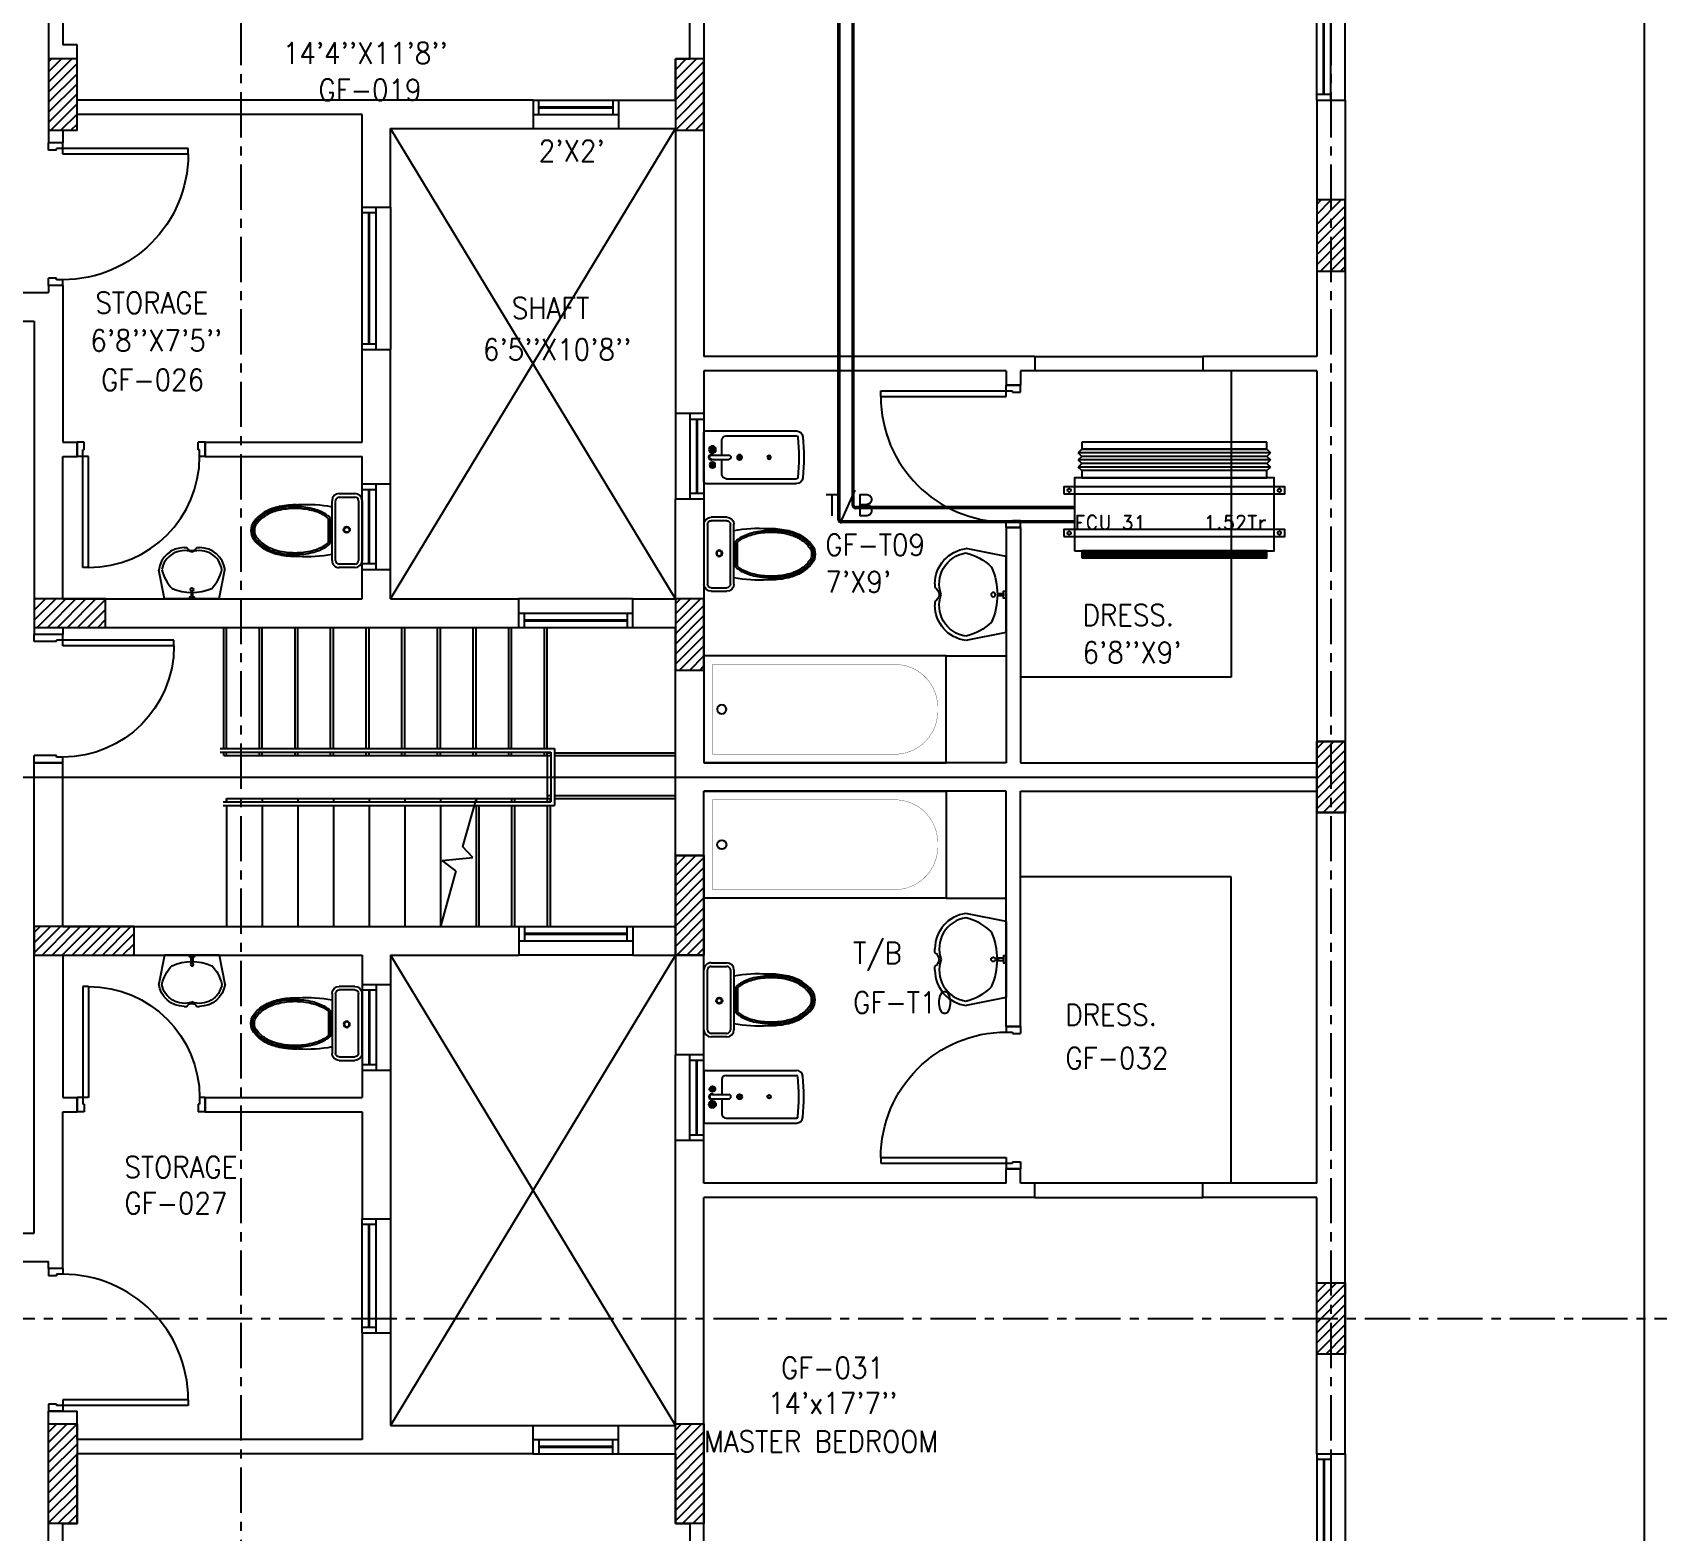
# Model space of a CAD drawing. Header units: millimetres. Extents: x -1288794 to 2153086, y -2701644 to -1428868.
# Drawn here: x 1627486 to 1638890, y -1496863 to -1486344 of the extents above; entities that cross this region are included whole.
import ezdxf

# ---------------------------------------------------------------- set-up
doc = ezdxf.new("R2010")
doc.units = ezdxf.units.MM
doc.header["$LTSCALE"] = 100
doc.linetypes.add('CENTER', pattern=[50.8, 31.75, -6.35, 6.35, -6.35])
doc.linetypes.add('DASHED2', pattern=[9.525, 6.35, -3.175])
for name, color, linetype in [('A-ANNO-TEXT', 8, 'Continuous'), ('A-AREA', 8, 'CENTER'), ('A-DOOR', 4, 'Continuous'), ('A-FLOR-OVHD', 4, 'DASHED2'), ('A-FLOR-PFIX', 8, 'Continuous'), ('A-FLOR-SPCL', 8, 'Continuous'), ('A-FLOR-STRS', 8, 'Continuous'), ('A-GLAZ', 5, 'Continuous'), ('A-GRID', 253, 'CENTER'), ('A-WALL-FULL', 8, 'Continuous'), ('AC-CHR', 60, 'Continuous'), ('AC-CHS', 30, 'Continuous'), ('AC-SAD TEXT', 3, 'Continuous'), ('FCU-AC', 160, 'Continuous'), ('S-COL- HACT.', 9, 'Continuous'), ('S-COL.', 8, 'Continuous')]:
    doc.layers.add(name, color=color, linetype=linetype)
doc.styles.add('ROMAND', font='romand')
doc.styles.add('ROMANS', font='romans.shx', dxfattribs={"width": 0.8})
pattern_1 = [(45, (2733053.36, -1109556.65), (-35.355339, 35.355339), [])]

# ---------------------------------------------------------------- blocks, each defined once
blk = doc.blocks.new('W-180')
for p, q in [((1800, 100), (0, 100)), ((1800, 0), (0, 0)), ((40, 0), (40, 100)), ((1760, 100), (1760, 0))]:
    blk.add_line(p, q)
at = {"linetype": 'Continuous'}
for p, q in [((1760, 53), (40, 53)), ((1760, 47), (40, 47))]:
    blk.add_line(p, q, dxfattribs=at)
blk = doc.blocks.new('D-100-R1')
for p, q in [((-80, 980), (-80, 100)), ((-80, 980), (-40, 980)), ((-40, 980), (-40, 55)), ((-1000, 100), (-1000, 0)), ((-1000, 100), (-960, 100)), ((-960, 100), (-960, 55)), ((-960, 55), (-950, 55)), ((-950, 55), (-950, 0)), ((-80, 100), (0, 100)), ((-50, 55), (-50, 0)), ((-50, 55), (-40, 55)), ((-50, 0), (0, 0)), ((0, 100), (0, 0)), ((-1000, 0), (-950, 0))]:
    blk.add_line(p, q)
at = {"linetype": 'Continuous'}
blk.add_arc((-80, 100), 880, 90, 180, dxfattribs=at)
blk = doc.blocks.new('LAV-4')
for p, q in [((-266, 0), (-322, -283)), ((-266, 0), (268, 0)), ((268, 0), (324, -280)), ((-48, -500), (-75, -500)), ((75, -500), (50, -500))]:
    blk.add_line(p, q)
for points in [[(-25, 0), (-25, -18), (25, -18), (25, 0)], [(-9, -20), (-9, -57), (8, -57), (8, -20)]]:
    blk.add_lwpolyline(points, close=True)
blk.add_circle((0, -91), 15.4)
for centre, radius, start, end in [((74, -366), 375, 135.3333, 167.1432), ((0, -539), 477, 66.1261, 113.874), ((-74, -366), 375, 12.5199, 44.6667), ((-75, -250), 250, 187.6784, 270), ((-75, -250), 220, 188.5814, 289.9523), ((75, -250), 220, 250.0878, 350.8515), ((75, -250), 250, 270, 353.0121), ((1, -527), 55.9, 28.7827, 151.2173), ((50, -499), 0, 238.1883, 0)]:
    blk.add_arc(centre, radius, start, end)
blk = doc.blocks.new('BT-2')
blk.add_lwpolyline([(0, 750), (1700, 750), (1700, 0), (0, 0)], close=True)
at = {"const_width": 2}
blk.add_lwpolyline([(60, 690), (1340, 690, -0.414214), (1640, 390), (1640, 360, -0.414214), (1340, 60), (60, 60)], format="xyb", close=True, dxfattribs=at)
blk.add_circle((125, 375), 31.9)
blk = doc.blocks.new('W-80')
for p, q in [((800, 100), (0, 100)), ((800, 0), (0, 0)), ((40, 0), (40, 100)), ((760, 100), (760, 0))]:
    blk.add_line(p, q)
at = {"linetype": 'Continuous'}
for p, q in [((760, 53), (40, 53)), ((760, 47), (40, 47))]:
    blk.add_line(p, q, dxfattribs=at)
blk = doc.blocks.new('BIDET-1')
for p, q in [((175, 0), (-175, 0)), ((-185, -10), (-185, -649)), ((-39, -59), (-69, -59)), ((-54, -44), (-54, -74)), ((-15, -54), (-15, -174)), ((15, -54), (15, -174)), ((39, -59), (69, -59)), ((54, -44), (54, -74)), ((185, -10), (185, -649)), ((-150, -155), (-150, -649)), ((-15, -125), (-120, -125)), ((120, -125), (15, -125)), ((150, -155), (150, -649)), ((12, -250), (-12, -250)), ((-9, -259), (9, -241)), ((-9, -241), (9, -259)), ((0, -238), (0, -262))]:
    blk.add_line(p, q)
for centre, radius in [((-54, -59), 25), ((-54, -59), 20), ((-54, -59), 15.2), ((-54, -59), 10.2), ((54, -59), 20), ((54, -59), 15.2), ((54, -59), 10.2), ((0, -250), 17.5), ((0, -250), 12.5), ((0, -457), 12.5), ((0, -457), 10)]:
    blk.add_circle(centre, radius)
for centre, radius, start, end in [((-175, -10), 10, 90, 180), ((175, -10), 10, 0, 90), ((0, -54), 20, 318.5904, 221.4096), ((0, -54), 15, 0, 180), ((-120, -155), 30, 90, 180), ((0, -174), 15, 180, 0), ((120, -155), 30, 0, 90), ((-140, -649), 45, 180, 265.2062), ((-140, -649), 10, 180, 265.2062), ((0, 1020), 1685, 265.2062, 274.7938), ((140, -649), 10, 274.7938, 0), ((140, -649), 45, 274.7938, 0), ((0, 1020), 1720, 265.2062, 274.7938)]:
    blk.add_arc(centre, radius, start, end)
blk = doc.blocks.new('WC-1')
for p, q in [((-210, 0), (210, 0)), ((-260, -160), (-260, -50)), ((-235, -160), (-235, -50)), ((-210, -25), (210, -25)), ((235, -50), (235, -160)), ((260, -50), (260, -160)), ((210, -185), (-210, -185)), ((210, -210), (-210, -210)), ((91, -223), (-91, -223)), ((86, -235), (-86, -235))]:
    blk.add_line(p, q)
for radius in [22.1, 17.1]:
    blk.add_circle((-6, -107), radius)
for centre, radius, start, end in [((-210, -50), 50, 90, 180), ((-210, -50), 25, 90, 180), ((210, -50), 50, 360, 90), ((210, -50), 25, 360, 90), ((-210, -160), 50, 180, 270), ((-210, -160), 25, 180, 270), ((722, -383), 904, 168.9529, 184.0632), ((69, -365), 214, 138.4152, 149.8586), ((-69, -365), 214, 30.1414, 41.5848), ((210, -160), 25, 270, 360), ((210, -160), 50, 270, 360), ((178, -428), 341, 149.8586, 166.4766), ((178, -428), 328, 149.8586, 166.4766), ((69, -365), 201, 139.9943, 149.8586), ((-69, -365), 201, 30.1414, 40.0057), ((-178, -428), 328, 13.5234, 30.1414), ((-178, -428), 341, 13.5234, 30.1414), ((352, -470), 532, 177.5541, 180), ((352, -470), 520, 166.4766, 180), ((352, -470), 507, 166.4766, 180), ((-352, -470), 507, 360, 13.5234), ((-352, -470), 520, 360, 13.5234), ((-352, -470), 532, 360, 2.4459), ((352, -470), 532, 180, 193.5234), ((352, -470), 520, 180, 193.5234), ((352, -470), 507, 180, 193.5234), ((-352, -470), 507, 346.4766, 360), ((-352, -470), 520, 346.4766, 360), ((-352, -470), 532, 346.4766, 360), ((178, -512), 353, 193.5234, 210.1414), ((178, -512), 341, 193.5234, 210.1414), ((178, -512), 328, 193.5234, 210.1414), ((69, -575), 214, 210.1414, 234.4972), ((69, -575), 201, 210.1414, 234.4972), ((-69, -575), 201, 305.5028, 329.8586), ((-69, -575), 214, 305.5028, 329.8586), ((-178, -512), 328, 329.8586, 346.4766), ((-178, -512), 341, 329.8586, 346.4766), ((-178, -512), 353, 329.8586, 346.4766), ((69, -575), 226, 210.1414, 234.4972), ((0, -672), 108, 234.4972, 270), ((0, -672), 95.9, 234.4972, 270), ((0, -672), 83.4, 234.4972, 270), ((0, -672), 83.4, 270, 305.5028), ((0, -672), 95.9, 270, 305.5028), ((0, -672), 108, 270, 305.5028), ((-69, -575), 226, 305.5028, 329.8586)]:
    blk.add_arc(centre, radius, start, end)
at = {"linetype": 'Continuous', "ltscale": 50}
blk.add_arc((-722, -383), 904, 355.9368, 11.0471, dxfattribs=at)
blk = doc.blocks.new('W-60')
for p, q in [((600, 100), (0, 100)), ((600, 0), (0, 0)), ((40, 0), (40, 100)), ((560, 100), (560, 0))]:
    blk.add_line(p, q)
at = {"linetype": 'Continuous'}
for p, q in [((560, 53), (40, 53)), ((560, 47), (40, 47))]:
    blk.add_line(p, q, dxfattribs=at)
blk = doc.blocks.new('D-90-R1')
for p, q in [((-80, 880), (-40, 880)), ((-80, 880), (-80, 100)), ((-40, 880), (-40, 55)), ((-900, 100), (-860, 100)), ((-900, 100), (-900, 0)), ((-860, 100), (-860, 55)), ((-860, 55), (-850, 55)), ((-850, 55), (-850, 0)), ((-80, 100), (0, 100)), ((-50, 55), (-40, 55)), ((-50, 55), (-50, 0)), ((-50, 0), (0, 0)), ((0, 100), (0, 0)), ((-900, 0), (-850, 0))]:
    blk.add_line(p, q)
at = {"linetype": 'Continuous'}
blk.add_arc((-80, 100), 780, 90, 180, dxfattribs=at)
blk = doc.blocks.new('W-100')
for p, q in [((1000, 100), (0, 100)), ((1000, 0), (0, 0)), ((40, 0), (40, 100)), ((960, 100), (960, 0))]:
    blk.add_line(p, q)
at = {"linetype": 'Continuous'}
for p, q in [((960, 53), (40, 53)), ((960, 47), (40, 47))]:
    blk.add_line(p, q, dxfattribs=at)
blk = doc.blocks.new('D-90-R')
for p, q in [((-80, 980), (-40, 980)), ((-80, 980), (-80, 200)), ((-40, 980), (-40, 155)), ((-900, 200), (-860, 200)), ((-900, 200), (-900, 0)), ((-860, 200), (-860, 155)), ((-860, 155), (-850, 155)), ((-850, 155), (-850, 0)), ((-80, 200), (0, 200)), ((-50, 155), (-40, 155)), ((-50, 155), (-50, 0)), ((0, 200), (0, 0)), ((-50, 0), (0, 0)), ((-900, 0), (-850, 0))]:
    blk.add_line(p, q)
at = {"linetype": 'Continuous'}
blk.add_arc((-80, 200), 780, 90, 180, dxfattribs=at)
blk = doc.blocks.new('fcu 2 tr')
h = blk.add_hatch()
h.set_pattern_fill('NET', color=3)
h.paths.add_polyline_path([(80954, -1588493), (79654, -1588493), (79654, -1588543), (80954, -1588543)])
at = {"layer": 'FCU-AC'}
for p, q in [((79654, -1587780), (79629, -1587805)), ((80979, -1587805), (79629, -1587805)), ((79654, -1587830), (79629, -1587805)), ((80954, -1587780), (79654, -1587780)), ((80954, -1587780), (80979, -1587805)), ((80954, -1587830), (80979, -1587805)), ((79654, -1587830), (79629, -1587855)), ((80979, -1587855), (79629, -1587855)), ((79654, -1587880), (79629, -1587855)), ((79654, -1587880), (79629, -1587905)), ((80979, -1587905), (79629, -1587905)), ((79654, -1587930), (79629, -1587905)), ((80954, -1587830), (79654, -1587830)), ((80954, -1587830), (79654, -1587830)), ((80954, -1587880), (79654, -1587880)), ((80954, -1587880), (79654, -1587880)), ((80954, -1587830), (80979, -1587855)), ((80954, -1587880), (80979, -1587855)), ((80954, -1587880), (80979, -1587905)), ((80954, -1587930), (80979, -1587905))]:
    blk.add_line(p, q, dxfattribs=at)
at = {"layer": 'FCU-AC', "color": 1}
for p, q in [((80954, -1587730), (79654, -1587730)), ((79654, -1587730), (79654, -1587780)), ((79654, -1587780), (80954, -1587780)), ((80954, -1587780), (80954, -1587730)), ((80954, -1587930), (79654, -1587930)), ((79654, -1587930), (79654, -1587980)), ((79654, -1587980), (80954, -1587980)), ((80954, -1587980), (80954, -1587930))]:
    blk.add_line(p, q, dxfattribs=at)
at = {"layer": 'FCU-AC'}
blk.add_lwpolyline([(79604, -1588493), (81004, -1588493), (81004, -1587980), (79604, -1587980)], close=True, dxfattribs=at)
at = {"layer": 'FCU-AC', "color": 6}
for points in [[(79529, -1588093), (81079, -1588093), (81079, -1588043), (79529, -1588043)], [(79529, -1588393), (81079, -1588393), (81079, -1588343), (79529, -1588343)]]:
    blk.add_lwpolyline(points, close=True, dxfattribs=at)
at = {"layer": 'FCU-AC', "color": 3}
blk.add_lwpolyline([(79654, -1588543), (80954, -1588543), (80954, -1588493), (79654, -1588493)], close=True, dxfattribs=at)
at = {"layer": 'FCU-AC', "color": 6}
for centre in [(79566, -1588068), (81041, -1588068), (79566, -1588368), (81041, -1588368)]:
    blk.add_circle(centre, 12.5, dxfattribs=at)

msp = doc.modelspace()

# ---------------------------------------------------------------- hatches: boundary and pattern name
at = {"layer": 'S-COL- HACT.', "linetype": 'Continuous', "ltscale": 3}
h = msp.add_hatch(dxfattribs=at)
h.set_pattern_fill('ANSI31', color=256, scale=400, style=0)
h.set_pattern_definition(pattern_1)
h.paths.add_polyline_path([(1627598.2, -1486529.4), (1627598.2, -1487029.4), (1627798.2, -1487029.4), (1627798.2, -1486529.4)])
h = msp.add_hatch(dxfattribs=at)
h.set_pattern_fill('ANSI31', color=256, scale=400, style=0)
h.set_pattern_definition(pattern_1)
h.paths.add_polyline_path([(1631998.2, -1486529.4), (1631998.2, -1487029.4), (1632198.2, -1487029.4), (1632198.2, -1486529.4)])
h = msp.add_hatch(dxfattribs=at)
h.set_pattern_fill('ANSI31', color=256, scale=400, style=0)
h.set_pattern_definition(pattern_1)
h.paths.add_polyline_path([(1636498.2, -1487518.6), (1636498.2, -1488018.6), (1636698.2, -1488018.6), (1636698.2, -1487518.6)])
h = msp.add_hatch(dxfattribs=at)
h.set_pattern_fill('ANSI31', color=256, scale=400, style=0)
h.set_pattern_definition(pattern_1)
h.paths.add_polyline_path([(1627498.2, -1490518.6), (1627998.2, -1490518.6), (1627998.2, -1490318.6), (1627498.2, -1490318.6)])
h = msp.add_hatch(dxfattribs=at)
h.set_pattern_fill('ANSI31', color=256, scale=400, style=0)
h.set_pattern_definition(pattern_1)
h.paths.add_polyline_path([(1631998.2, -1490818.6), (1632198.2, -1490818.6), (1632198.2, -1490318.6), (1631998.2, -1490318.6)])
h = msp.add_hatch(dxfattribs=at)
h.set_pattern_fill('ANSI31', color=256, scale=400, style=0)
h.set_pattern_definition(pattern_1)
h.paths.add_polyline_path([(1636498.2, -1491818.6), (1636498.2, -1491318.6), (1636698.2, -1491318.6), (1636698.2, -1491818.6)])
h = msp.add_hatch(dxfattribs=at)
h.set_pattern_fill('ANSI31', color=256, scale=400, style=0)
h.set_pattern_definition(pattern_1)
h.paths.add_polyline_path([(1631998.2, -1492818.6), (1632198.2, -1492818.6), (1632198.2, -1492118.6), (1631998.2, -1492118.6)])
h = msp.add_hatch(dxfattribs=at)
h.set_pattern_fill('ANSI31', color=256, scale=400, style=0)
h.set_pattern_definition(pattern_1)
h.paths.add_polyline_path([(1627498.2, -1492818.6), (1628198.2, -1492818.6), (1628198.2, -1492618.6), (1627498.2, -1492618.6)])
h = msp.add_hatch(dxfattribs=at)
h.set_pattern_fill('ANSI31', color=256, scale=400, style=0)
h.set_pattern_definition(pattern_1)
h.paths.add_polyline_path([(1636498.2, -1495618.6), (1636498.2, -1495118.6), (1636698.2, -1495118.6), (1636698.2, -1495618.6)])
h = msp.add_hatch(dxfattribs=at)
h.set_pattern_fill('ANSI31', color=256, scale=400, style=0)
h.set_pattern_definition(pattern_1)
h.paths.add_polyline_path([(1627598.2, -1496807.9), (1627598.2, -1496107.9), (1627798.2, -1496107.9), (1627798.2, -1496807.9)])
h = msp.add_hatch(dxfattribs=at)
h.set_pattern_fill('ANSI31', color=256, scale=400, style=0)
h.set_pattern_definition(pattern_1)
h.paths.add_polyline_path([(1631998.2, -1496807.9), (1631998.2, -1496107.9), (1632198.2, -1496107.9), (1632198.2, -1496807.9)])

# ---------------------------------------------------------------- linework, layer by layer
at = {"layer": 'A-AREA', "ltscale": 15}
msp.add_line((1638798.2, -1512568.6), (1638798.2, -1469568.6), dxfattribs=at)
at = {"layer": 'A-FLOR-OVHD', "linetype": 'Continuous', "ltscale": 3}
for p, q in [((1634519, -1488618.6), (1635698.2, -1488618.6)), ((1635698.2, -1488718.6), (1634519, -1488718.6)), ((1635698.2, -1494418.6), (1634519, -1494418.6)), ((1634519, -1494518.6), (1635698.2, -1494518.6))]:
    msp.add_line(p, q, dxfattribs=at)
at = {"layer": 'A-FLOR-OVHD', "linetype": 'Continuous'}
for p, q in [((1628848.2, -1491368.6), (1628848.2, -1490518.6)), ((1629098.2, -1491368.6), (1629098.2, -1490518.6)), ((1629348.2, -1491368.6), (1629348.2, -1490518.6)), ((1629598.2, -1491368.6), (1629598.2, -1490518.6)), ((1629848.2, -1491368.6), (1629848.2, -1490518.6)), ((1630098.2, -1491368.6), (1630098.2, -1490518.6)), ((1630348.2, -1491368.6), (1630348.2, -1490518.6)), ((1630598.2, -1491368.6), (1630598.2, -1490518.6)), ((1630848.2, -1491368.6), (1630848.2, -1490518.6)), ((1631098.2, -1491368.6), (1631098.2, -1490518.6)), ((1631148.2, -1491418.6), (1631998.2, -1491418.6)), ((1628848.2, -1491718.6), (1628848.2, -1491743.6)), ((1628848.2, -1491768.6), (1628848.2, -1492618.6)), ((1629098.2, -1491718.6), (1629098.2, -1491743.6)), ((1629098.2, -1491768.6), (1629098.2, -1492618.6)), ((1629348.2, -1491718.6), (1629348.2, -1491743.6)), ((1629348.2, -1491768.6), (1629348.2, -1492618.6)), ((1629598.2, -1491718.6), (1629598.2, -1491743.6)), ((1629598.2, -1491768.6), (1629598.2, -1492618.6)), ((1629848.2, -1491718.6), (1629848.2, -1491743.6)), ((1629848.2, -1491768.6), (1629848.2, -1492618.6)), ((1630098.2, -1491718.6), (1630098.2, -1491743.6)), ((1630098.2, -1491768.6), (1630098.2, -1492618.6)), ((1630348.2, -1491718.6), (1630348.2, -1491743.6)), ((1630348.2, -1491768.6), (1630348.2, -1492618.6)), ((1630598.2, -1491768.6), (1630598.2, -1492618.6)), ((1630848.2, -1491768.6), (1630848.2, -1492618.6)), ((1631098.2, -1491768.6), (1631098.2, -1492618.6)), ((1631148.2, -1491718.6), (1631998.2, -1491718.6))]:
    msp.add_line(p, q, dxfattribs=at)
at = {"layer": 'A-FLOR-PFIX', "ltscale": 3}
for p, q in [((1633898.2, -1490718.6), (1634319, -1490718.6)), ((1633898.2, -1492418.6), (1634319, -1492418.6))]:
    msp.add_line(p, q, dxfattribs=at)
at = {"layer": 'A-FLOR-SPCL', "ltscale": 3}
for p, q in [((1629998.2, -1490318.6), (1631998.2, -1487018.6)), ((1631998.2, -1490318.6), (1629998.2, -1487018.6)), ((1635898.2, -1488718.6), (1635898.2, -1490868.6)), ((1635898.2, -1490868.6), (1634419, -1490868.6)), ((1635898.2, -1492268.6), (1634419, -1492268.6)), ((1635898.2, -1494418.6), (1635898.2, -1492268.6)), ((1631998.2, -1492818.6), (1629998.2, -1496118.6)), ((1629998.2, -1492818.6), (1631998.2, -1496118.6))]:
    msp.add_line(p, q, dxfattribs=at)
at = {"layer": 'A-FLOR-STRS', "ltscale": 3}
for p, q in [((1628828.2, -1491368.6), (1628828.2, -1490518.6)), ((1629078.2, -1491368.6), (1629078.2, -1490518.6)), ((1629328.2, -1491368.6), (1629328.2, -1490518.6)), ((1629578.2, -1491368.6), (1629578.2, -1490518.6)), ((1629828.2, -1491368.6), (1629828.2, -1490518.6)), ((1630078.2, -1491368.6), (1630078.2, -1490518.6)), ((1630328.2, -1491368.6), (1630328.2, -1490518.6)), ((1630578.2, -1491368.6), (1630578.2, -1490518.6)), ((1630828.2, -1491368.6), (1630828.2, -1490518.6)), ((1631078.2, -1491368.6), (1631078.2, -1490518.6)), ((1628803.2, -1491368.6), (1631148.2, -1491368.6)), ((1628803.2, -1491393.6), (1631123.2, -1491393.6)), ((1628828.2, -1491418.6), (1628828.2, -1491393.6)), ((1628828.2, -1491418.6), (1631098.2, -1491418.6)), ((1628848.2, -1491418.6), (1628848.2, -1491393.6)), ((1629078.2, -1491418.6), (1629078.2, -1491393.6)), ((1629098.2, -1491418.6), (1629098.2, -1491393.6)), ((1629328.2, -1491418.6), (1629328.2, -1491393.6)), ((1629348.2, -1491418.6), (1629348.2, -1491393.6)), ((1629578.2, -1491418.6), (1629578.2, -1491393.6)), ((1629598.2, -1491418.6), (1629598.2, -1491393.6)), ((1629828.2, -1491418.6), (1629828.2, -1491393.6)), ((1629848.2, -1491418.6), (1629848.2, -1491393.6)), ((1630078.2, -1491418.6), (1630078.2, -1491393.6)), ((1630098.2, -1491418.6), (1630098.2, -1491393.6)), ((1630328.2, -1491418.6), (1630328.2, -1491393.6)), ((1630348.2, -1491418.6), (1630348.2, -1491393.6)), ((1630578.2, -1491418.6), (1630578.2, -1491393.6)), ((1630598.2, -1491418.6), (1630598.2, -1491393.6)), ((1630828.2, -1491418.6), (1630828.2, -1491393.6)), ((1630848.2, -1491418.6), (1630848.2, -1491393.6)), ((1631078.2, -1491418.6), (1631078.2, -1491393.6)), ((1631098.2, -1491418.6), (1631098.2, -1491393.6)), ((1631098.2, -1491398.6), (1631123.2, -1491398.6)), ((1631098.2, -1491418.6), (1631098.2, -1491718.6)), ((1631098.2, -1491418.6), (1631123.2, -1491418.6)), ((1631123.2, -1491393.6), (1631123.2, -1491743.6)), ((1631148.2, -1491368.6), (1631148.2, -1491768.6)), ((1631148.2, -1491398.6), (1631998.2, -1491398.6)), ((1628823.2, -1491743.6), (1631123.2, -1491743.6)), ((1628823.2, -1491768.6), (1631148.2, -1491768.6)), ((1628848.2, -1491718.6), (1631098.2, -1491718.6)), ((1628848.2, -1491743.6), (1628848.2, -1491718.6)), ((1630598.2, -1491718.6), (1630504.5, -1492055.9)), ((1630598.2, -1491718.6), (1630598.2, -1491743.6)), ((1630618.2, -1491768.6), (1630618.2, -1492618.6)), ((1630848.2, -1491718.6), (1630848.2, -1491743.6)), ((1630868.2, -1491718.6), (1630868.2, -1491743.6)), ((1630868.2, -1491768.6), (1630868.2, -1492618.6)), ((1631098.2, -1491698.6), (1631123.2, -1491698.6)), ((1631098.2, -1491718.6), (1631098.2, -1491743.6)), ((1631098.2, -1491718.6), (1631123.2, -1491718.6)), ((1631098.2, -1491718.6), (1631098.2, -1491743.6)), ((1631118.2, -1491718.6), (1631118.2, -1491743.6)), ((1631118.2, -1491718.6), (1631118.2, -1491743.6)), ((1631118.2, -1491768.6), (1631118.2, -1492618.6)), ((1631118.2, -1491768.6), (1631118.2, -1492618.6)), ((1631148.2, -1491698.6), (1631998.2, -1491698.6)), ((1630576.3, -1492133.4), (1630504.5, -1492055.9)), ((1630457.2, -1492226.1), (1630348.2, -1492618.6)), ((1630360.3, -1492154.1), (1630576.3, -1492133.4)), ((1630457.2, -1492226.1), (1630360.3, -1492154.1))]:
    msp.add_line(p, q, dxfattribs=at)
at = {"layer": 'A-GLAZ', "ltscale": 3}
for p, q in [((1636698.2, -1486818.6), (1636698.2, -1485018.6)), ((1630998.2, -1487018.6), (1631598.2, -1487018.6)), ((1629998.2, -1487568.6), (1629998.2, -1488568.6)), ((1631998.2, -1489018.6), (1631998.2, -1489618.6)), ((1629998.2, -1490111.8), (1629998.2, -1489511.8)), ((1631698.2, -1490318.6), (1630898.2, -1490318.6)), ((1631698.2, -1492818.6), (1630898.2, -1492818.6)), ((1629998.2, -1493025.5), (1629998.2, -1493625.5)), ((1631998.2, -1494118.6), (1631998.2, -1493518.6)), ((1629998.2, -1494668.6), (1629998.2, -1495468.6)), ((1630998.2, -1496118.6), (1631598.2, -1496118.6)), ((1636698.2, -1496318.6), (1636698.2, -1498118.6))]:
    msp.add_line(p, q, dxfattribs=at)
at = {"layer": 'A-GRID', "ltscale": 0.1}
for p, q in [((1628948.2, -1466442.6), (1628948.2, -1514577)), ((1636598.2, -1466442.6), (1636598.2, -1514577)), ((1599244.8, -1495368.6), (1642784.4, -1495368.6))]:
    msp.add_line(p, q, dxfattribs=at)
at = {"layer": 'A-WALL-FULL', "ltscale": 3}
for p, q in [((1632098.2, -1486529.4), (1632098.2, -1483118.6)), ((1627598.2, -1483218.6), (1627598.2, -1487118.6)), ((1627698.2, -1483218.6), (1627698.2, -1486429.4)), ((1632198.2, -1483218.6), (1632198.2, -1488618.6)), ((1629798.2, -1486818.6), (1627798.2, -1486818.6)), ((1630998.2, -1486818.6), (1629798.2, -1486818.6)), ((1630998.2, -1486818.6), (1630998.2, -1487018.6)), ((1631598.2, -1486818.6), (1631998.2, -1486818.6)), ((1631598.2, -1486818.6), (1631598.2, -1487018.6)), ((1636498.2, -1486818.6), (1636498.2, -1488618.6)), ((1636498.2, -1486818.6), (1636698.2, -1486818.6)), ((1636698.2, -1486818.6), (1636698.2, -1490277)), ((1629798.2, -1486918.6), (1627798.2, -1486918.6)), ((1627798.2, -1487029.4), (1627798.2, -1486918.6)), ((1629798.2, -1487568.6), (1629798.2, -1486918.6)), ((1627698.2, -1487029.4), (1627698.2, -1487118.6)), ((1627698.2, -1487029.4), (1627798.2, -1487029.4)), ((1629998.2, -1487018.6), (1630998.2, -1487018.6)), ((1629998.2, -1487568.6), (1629998.2, -1487018.6)), ((1631598.2, -1487018.6), (1631998.2, -1487018.6)), ((1631998.2, -1487018.6), (1631998.2, -1489018.6)), ((1627698.2, -1487118.6), (1627598.2, -1487118.6)), ((1629798.2, -1487568.6), (1629998.2, -1487568.6)), ((1627598.2, -1488118.6), (1627598.2, -1488168.6)), ((1627698.2, -1488118.6), (1627598.2, -1488118.6)), ((1627698.2, -1488118.6), (1627698.2, -1489218.6)), ((1627248.2, -1488168.6), (1627598.2, -1488168.6)), ((1627248.2, -1488368.6), (1627498.2, -1488368.6)), ((1627498.2, -1488368.6), (1627498.2, -1490568.6)), ((1629798.2, -1489218.6), (1629798.2, -1488568.6)), ((1629798.2, -1488568.6), (1629998.2, -1488568.6)), ((1629998.2, -1489511.8), (1629998.2, -1488568.6)), ((1634519, -1488618.6), (1632198.2, -1488618.6)), ((1634519, -1488618.6), (1634519, -1488718.6)), ((1635698.2, -1488618.6), (1635698.2, -1488718.6)), ((1636498.2, -1488618.6), (1635698.2, -1488618.6)), ((1634319, -1488718.6), (1632198.2, -1488718.6)), ((1632198.2, -1488718.6), (1632198.2, -1489018.6)), ((1634319, -1488718.6), (1634319, -1488818.6)), ((1634419, -1488818.6), (1634319, -1488818.6)), ((1634519, -1488718.6), (1634419, -1488718.6)), ((1634419, -1488718.6), (1634419, -1488818.6)), ((1636498.2, -1488718.6), (1635698.2, -1488718.6)), ((1636498.2, -1488718.6), (1636498.2, -1490277)), ((1632198.2, -1489018.6), (1631998.2, -1489018.6)), ((1627698.2, -1489218.6), (1627798.2, -1489218.6)), ((1627798.2, -1489218.6), (1627798.2, -1489318.6)), ((1628698.2, -1489218.6), (1629798.2, -1489218.6)), ((1628698.2, -1489218.6), (1628698.2, -1489318.6)), ((1627698.2, -1490318.6), (1627698.2, -1489318.6)), ((1627698.2, -1489318.6), (1627798.2, -1489318.6)), ((1628698.2, -1489318.6), (1629798.2, -1489318.6)), ((1629798.2, -1489511.8), (1629798.2, -1489318.6)), ((1629798.2, -1489511.8), (1629998.2, -1489511.8)), ((1629798.2, -1489511.8), (1629998.2, -1489511.8)), ((1632198.2, -1489618.6), (1631998.2, -1489618.6)), ((1631998.2, -1490318.6), (1631998.2, -1489618.6)), ((1632198.2, -1489618.6), (1632198.2, -1491468.6)), ((1634319, -1489818.6), (1634319, -1491468.6)), ((1634419, -1489818.6), (1634319, -1489818.6)), ((1634419, -1489818.6), (1634419, -1491468.6)), ((1629798.2, -1490318.6), (1629798.2, -1490111.8)), ((1629798.2, -1490111.8), (1629998.2, -1490111.8)), ((1629998.2, -1490318.6), (1629998.2, -1490111.8)), ((1636498.2, -1490277), (1636498.2, -1491468.6)), ((1636698.2, -1490277), (1636698.2, -1491568.6)), ((1627698.2, -1490318.6), (1629798.2, -1490318.6)), ((1629998.2, -1490318.6), (1630898.2, -1490318.6)), ((1630898.2, -1490518.6), (1630898.2, -1490318.6)), ((1631698.2, -1490518.6), (1631698.2, -1490318.6)), ((1631698.2, -1490318.6), (1631998.2, -1490318.6)), ((1627698.2, -1490518.6), (1630898.2, -1490518.6)), ((1627698.2, -1490518.6), (1627698.2, -1490568.6)), ((1631698.2, -1490518.6), (1631998.2, -1490518.6)), ((1631998.2, -1492618.6), (1631998.2, -1490518.6)), ((1627698.2, -1490568.6), (1627498.2, -1490568.6)), ((1636498.2, -1490577), (1636498.2, -1491468.6)), ((1627498.2, -1494768.6), (1627498.2, -1491468.6)), ((1627498.2, -1491468.6), (1627698.2, -1491468.6)), ((1627698.2, -1492618.6), (1627698.2, -1491468.6)), ((1634319, -1491468.6), (1632198.2, -1491468.6)), ((1634419, -1491468.6), (1636498.2, -1491468.6)), ((1610082, -1491568.6), (1636498.2, -1491568.6)), ((1634319, -1491668.6), (1632198.2, -1491668.6)), ((1632198.2, -1493518.6), (1632198.2, -1491668.6)), ((1634319, -1493318.6), (1634319, -1491668.6)), ((1634419, -1491668.6), (1636498.2, -1491668.6)), ((1634419, -1493318.6), (1634419, -1491668.6)), ((1636498.2, -1493460.2), (1636498.2, -1491668.6)), ((1636698.2, -1493460.2), (1636698.2, -1491568.6)), ((1627698.2, -1492618.6), (1630898.2, -1492618.6)), ((1630898.2, -1492618.6), (1630898.2, -1492818.6)), ((1631698.2, -1492618.6), (1631998.2, -1492618.6)), ((1631698.2, -1492618.6), (1631698.2, -1492818.6)), ((1627698.2, -1492818.6), (1629798.2, -1492818.6)), ((1627698.2, -1492818.6), (1627698.2, -1493818.6)), ((1629798.2, -1492818.6), (1629798.2, -1493025.5)), ((1629998.2, -1492818.6), (1630898.2, -1492818.6)), ((1629998.2, -1492818.6), (1629998.2, -1493025.5)), ((1631698.2, -1492818.6), (1631998.2, -1492818.6)), ((1631998.2, -1492818.6), (1631998.2, -1493518.6)), ((1629798.2, -1493025.5), (1629998.2, -1493025.5)), ((1634419, -1493318.6), (1634319, -1493318.6)), ((1636498.2, -1494418.6), (1636498.2, -1493460.2)), ((1636698.2, -1496318.6), (1636698.2, -1493460.2)), ((1632198.2, -1493518.6), (1631998.2, -1493518.6)), ((1629798.2, -1493625.5), (1629998.2, -1493625.5)), ((1629798.2, -1493625.5), (1629798.2, -1493818.6)), ((1629798.2, -1493625.5), (1629998.2, -1493625.5)), ((1629998.2, -1493625.5), (1629998.2, -1494668.6)), ((1627698.2, -1493818.6), (1627798.2, -1493818.6)), ((1627798.2, -1493918.6), (1627798.2, -1493818.6)), ((1628698.2, -1493818.6), (1629798.2, -1493818.6)), ((1628698.2, -1493918.6), (1628698.2, -1493818.6)), ((1627698.2, -1495018.6), (1627698.2, -1493918.6)), ((1627698.2, -1493918.6), (1627798.2, -1493918.6)), ((1628698.2, -1493918.6), (1629798.2, -1493918.6)), ((1629798.2, -1493918.6), (1629798.2, -1494668.6)), ((1631998.2, -1496118.6), (1631998.2, -1494118.6)), ((1632198.2, -1494118.6), (1631998.2, -1494118.6)), ((1632198.2, -1494418.6), (1632198.2, -1494118.6)), ((1634419, -1494318.6), (1634319, -1494318.6)), ((1634319, -1494418.6), (1634319, -1494318.6)), ((1634419, -1494418.6), (1634419, -1494318.6)), ((1634319, -1494418.6), (1632198.2, -1494418.6)), ((1634519, -1494518.6), (1632198.2, -1494518.6)), ((1632198.2, -1499918.6), (1632198.2, -1494518.6)), ((1634519, -1494418.6), (1634419, -1494418.6)), ((1634519, -1494518.6), (1634519, -1494418.6)), ((1636498.2, -1494418.6), (1635698.2, -1494418.6)), ((1635698.2, -1494518.6), (1635698.2, -1494418.6)), ((1636498.2, -1494518.6), (1635698.2, -1494518.6)), ((1636498.2, -1496318.6), (1636498.2, -1494518.6)), ((1629798.2, -1494668.6), (1629998.2, -1494668.6)), ((1627248.2, -1494768.6), (1627498.2, -1494768.6)), ((1627248.2, -1494968.6), (1627598.2, -1494968.6)), ((1627598.2, -1495018.6), (1627598.2, -1494968.6)), ((1627698.2, -1495018.6), (1627598.2, -1495018.6)), ((1629798.2, -1495468.6), (1629998.2, -1495468.6)), ((1629798.2, -1495468.6), (1629798.2, -1496218.6)), ((1629998.2, -1495468.6), (1629998.2, -1496118.6)), ((1627598.2, -1499918.6), (1627598.2, -1496018.6)), ((1627698.2, -1496018.6), (1627598.2, -1496018.6)), ((1629998.2, -1496118.6), (1630998.2, -1496118.6)), ((1630998.2, -1496318.6), (1630998.2, -1496118.6)), ((1631598.2, -1496318.6), (1631598.2, -1496118.6)), ((1631598.2, -1496118.6), (1631998.2, -1496118.6)), ((1629798.2, -1496218.6), (1627798.2, -1496218.6)), ((1629798.2, -1496318.6), (1627798.2, -1496318.6)), ((1630998.2, -1496318.6), (1629798.2, -1496318.6)), ((1631598.2, -1496318.6), (1631998.2, -1496318.6)), ((1636498.2, -1496318.6), (1636698.2, -1496318.6)), ((1627698.2, -1499918.6), (1627698.2, -1496807.9)), ((1632098.2, -1496807.9), (1632098.2, -1500018.6))]:
    msp.add_line(p, q, dxfattribs=at)
at = {"layer": 'A-WALL-FULL', "linetype": 'Continuous', "ltscale": 3}
for p, q in [((1627798.2, -1486429.4), (1627698.2, -1486429.4)), ((1627798.2, -1486818.6), (1627798.2, -1486429.4)), ((1631998.2, -1486818.6), (1631998.2, -1486529.4)), ((1631998.2, -1486529.4), (1632098.2, -1486529.4)), ((1627598.2, -1496018.6), (1627798.2, -1496018.6)), ((1627798.2, -1496218.6), (1627798.2, -1496018.6)), ((1627798.2, -1496807.9), (1627798.2, -1496318.6)), ((1631998.2, -1496318.6), (1631998.2, -1496807.9)), ((1627698.2, -1496807.9), (1627798.2, -1496807.9)), ((1631998.2, -1496807.9), (1632098.2, -1496807.9))]:
    msp.add_line(p, q, dxfattribs=at)
at = {"layer": 'AC-CHR'}
for p, q in [((1633240.9, -1489663.4), (1633240.9, -1482042.2)), ((1633250.9, -1489663.4), (1633250.9, -1482042.2)), ((1633250.9, -1489663.4), (1633240.9, -1489663.4)), ((1634798.5, -1489673.4), (1633260.9, -1489673.4)), ((1633260.9, -1489683.4), (1633260.9, -1489673.4)), ((1634798.5, -1489683.4), (1633260.9, -1489683.4))]:
    msp.add_line(p, q, dxfattribs=at)
for radius in [20, 10]:
    msp.add_arc((1633260.9, -1489663.4), radius, 180, 270, dxfattribs=at)
at = {"layer": 'AC-CHS'}
for p, q in [((1633140.9, -1489763.4), (1633140.9, -1482142.2)), ((1633150.9, -1489763.4), (1633150.9, -1482142.2)), ((1633150.9, -1489763.4), (1633140.9, -1489763.4)), ((1634798.5, -1489773.4), (1633160.9, -1489773.4)), ((1633160.9, -1489783.4), (1633160.9, -1489773.4)), ((1634798.5, -1489783.4), (1633160.9, -1489783.4))]:
    msp.add_line(p, q, dxfattribs=at)
for radius in [20, 10]:
    msp.add_arc((1633160.9, -1489763.4), radius, 180, 270, dxfattribs=at)
at = {"layer": 'S-COL.', "linetype": 'Continuous', "ltscale": 3}
for p, q in [((1627998.2, -1490318.6), (1627498.2, -1490318.6)), ((1627498.2, -1490318.6), (1627498.2, -1490518.6)), ((1627998.2, -1490518.6), (1627998.2, -1490318.6)), ((1631998.2, -1492118.6), (1631998.2, -1492818.6)), ((1632198.2, -1492118.6), (1631998.2, -1492118.6)), ((1631998.2, -1492818.6), (1631998.2, -1492118.6)), ((1631998.2, -1492118.6), (1632198.2, -1492118.6)), ((1631998.2, -1492118.6), (1631998.2, -1492818.6)), ((1632198.2, -1492118.6), (1631998.2, -1492118.6)), ((1631998.2, -1492818.6), (1631998.2, -1492118.6)), ((1631998.2, -1492118.6), (1632198.2, -1492118.6)), ((1632198.2, -1492818.6), (1632198.2, -1492118.6)), ((1632198.2, -1492118.6), (1632198.2, -1492818.6)), ((1632198.2, -1492818.6), (1632198.2, -1492118.6)), ((1632198.2, -1492118.6), (1632198.2, -1492818.6)), ((1628198.2, -1492618.6), (1627498.2, -1492618.6)), ((1627498.2, -1492618.6), (1627498.2, -1492818.6)), ((1628198.2, -1492818.6), (1628198.2, -1492618.6)), ((1627498.2, -1492818.6), (1628198.2, -1492818.6)), ((1631998.2, -1492818.6), (1632198.2, -1492818.6)), ((1632198.2, -1492818.6), (1631998.2, -1492818.6)), ((1631998.2, -1492818.6), (1632198.2, -1492818.6)), ((1632198.2, -1492818.6), (1631998.2, -1492818.6))]:
    msp.add_line(p, q, dxfattribs=at)
for points in [[(1627598.2, -1486529.4), (1627598.2, -1487029.4), (1627798.2, -1487029.4), (1627798.2, -1486529.4)], [(1627598.2, -1486529.4), (1627598.2, -1487029.4), (1627798.2, -1487029.4), (1627798.2, -1486529.4)], [(1627598.2, -1486529.4), (1627598.2, -1487029.4), (1627798.2, -1487029.4), (1627798.2, -1486529.4)], [(1631998.2, -1486529.4), (1631998.2, -1487029.4), (1632198.2, -1487029.4), (1632198.2, -1486529.4)], [(1631998.2, -1486529.4), (1631998.2, -1487029.4), (1632198.2, -1487029.4), (1632198.2, -1486529.4)], [(1631998.2, -1486529.4), (1631998.2, -1487029.4), (1632198.2, -1487029.4), (1632198.2, -1486529.4)], [(1636498.2, -1487518.6), (1636498.2, -1488018.6), (1636698.2, -1488018.6), (1636698.2, -1487518.6)], [(1636498.2, -1487518.6), (1636498.2, -1488018.6), (1636698.2, -1488018.6), (1636698.2, -1487518.6)], [(1636498.2, -1487518.6), (1636498.2, -1488018.6), (1636698.2, -1488018.6), (1636698.2, -1487518.6)], [(1627498.2, -1490518.6), (1627998.2, -1490518.6), (1627998.2, -1490318.6), (1627498.2, -1490318.6)], [(1631998.2, -1490818.6), (1632198.2, -1490818.6), (1632198.2, -1490318.6), (1631998.2, -1490318.6)], [(1636498.2, -1491318.6), (1636498.2, -1491818.6), (1636698.2, -1491818.6), (1636698.2, -1491318.6)], [(1636498.2, -1491818.6), (1636498.2, -1491318.6), (1636698.2, -1491318.6), (1636698.2, -1491818.6)], [(1636498.2, -1491318.6), (1636498.2, -1491818.6), (1636698.2, -1491818.6), (1636698.2, -1491318.6)], [(1636498.2, -1491818.6), (1636498.2, -1491318.6), (1636698.2, -1491318.6), (1636698.2, -1491818.6)], [(1636498.2, -1491318.6), (1636498.2, -1491818.6), (1636698.2, -1491818.6), (1636698.2, -1491318.6)], [(1636498.2, -1491818.6), (1636498.2, -1491318.6), (1636698.2, -1491318.6), (1636698.2, -1491818.6)], [(1631998.2, -1492818.6), (1632198.2, -1492818.6), (1632198.2, -1492118.6), (1631998.2, -1492118.6)], [(1627498.2, -1492818.6), (1628198.2, -1492818.6), (1628198.2, -1492618.6), (1627498.2, -1492618.6)], [(1636498.2, -1495618.6), (1636498.2, -1495118.6), (1636698.2, -1495118.6), (1636698.2, -1495618.6)], [(1636498.2, -1495618.6), (1636498.2, -1495118.6), (1636698.2, -1495118.6), (1636698.2, -1495618.6)], [(1636498.2, -1495618.6), (1636498.2, -1495118.6), (1636698.2, -1495118.6), (1636698.2, -1495618.6)], [(1627598.2, -1496807.9), (1627598.2, -1496107.9), (1627798.2, -1496107.9), (1627798.2, -1496807.9)], [(1627598.2, -1496807.9), (1627598.2, -1496107.9), (1627798.2, -1496107.9), (1627798.2, -1496807.9)], [(1627598.2, -1496807.9), (1627598.2, -1496107.9), (1627798.2, -1496107.9), (1627798.2, -1496807.9)], [(1631998.2, -1496807.9), (1631998.2, -1496107.9), (1632198.2, -1496107.9), (1632198.2, -1496807.9)], [(1631998.2, -1496807.9), (1631998.2, -1496107.9), (1632198.2, -1496107.9), (1632198.2, -1496807.9)], [(1631998.2, -1496807.9), (1631998.2, -1496107.9), (1632198.2, -1496107.9), (1632198.2, -1496807.9)]]:
    msp.add_lwpolyline(points, close=True, dxfattribs=at)

# ---------------------------------------------------------------- block references
at = {"layer": 'A-DOOR', "ltscale": 3, "xscale": -1}
for name, p, rotation in [('D-100-R1', (1627598.2, -1487118.6), 270), ('D-90-R', (1627498.2, -1490568.6), 270), ('D-100-R1', (1634419, -1494318.6), 90)]:
    msp.add_blockref(name, p, dxfattribs=dict(at, rotation=rotation))
at = {"layer": 'A-DOOR', "ltscale": 3}
for name, p, rotation in [('D-100-R1', (1634419, -1488818.6), 90), ('D-90-R1', (1627798.2, -1489218.6), 180), ('D-100-R1', (1627598.2, -1496018.6), 270)]:
    msp.add_blockref(name, p, dxfattribs=dict(at, rotation=rotation))
at = {"layer": 'A-DOOR', "ltscale": 3, "xscale": -1}
msp.add_blockref('D-90-R1', (1627798.2, -1493918.6), dxfattribs=at)
at = {"layer": 'A-FLOR-PFIX', "ltscale": 3, "xscale": -1}
for name, p, rotation in [('BIDET-1', (1632198.2, -1489325), 90), ('WC-1', (1632198.2, -1490004.9), 90), ('LAV-4', (1634319, -1490288.5), 270), ('BT-2', (1632198.2, -1490718.6), 180), ('WC-1', (1629798.2, -1493297.8), 270)]:
    msp.add_blockref(name, p, dxfattribs=dict(at, rotation=rotation))
at = {"layer": 'A-FLOR-PFIX', "ltscale": 3}
for name, p, rotation in [('WC-1', (1629798.2, -1489839.5), 270), ('LAV-4', (1634319, -1492848.8), 270), ('WC-1', (1632198.2, -1493132.4), 90), ('BIDET-1', (1632198.2, -1493812.3), 90)]:
    msp.add_blockref(name, p, dxfattribs=dict(at, rotation=rotation))
at = {"layer": 'A-FLOR-PFIX', "ltscale": 3, "xscale": 0.7199999999720604, "yscale": 0.7199999999720604, "zscale": 0.7199999999720604, "rotation": 180}
msp.add_blockref('LAV-4', (1628604.5, -1490318.6), dxfattribs=at)
at = {"layer": 'A-FLOR-PFIX', "ltscale": 3}
msp.add_blockref('BT-2', (1632198.2, -1492418.6), dxfattribs=at)
at = {"layer": 'A-FLOR-PFIX', "ltscale": 3, "xscale": -0.7199999999720604, "yscale": 0.7199999999720604, "zscale": 0.7200000000000001}
msp.add_blockref('LAV-4', (1628604.5, -1492818.6), dxfattribs=at)
at = {"layer": 'A-GLAZ', "ltscale": 3}
for name, p, rotation in [('W-180', (1636498.2, -1485018.6), 270), ('W-60', (1631598.2, -1486818.6), 180), ('W-60', (1632198.2, -1489618.6), 90), ('W-60', (1629798.2, -1489511.8), 270), ('W-80', (1631698.2, -1490418.6), 180)]:
    msp.add_blockref(name, p, dxfattribs=dict(at, rotation=rotation))
at = {"layer": 'A-GLAZ', "ltscale": 3, "xscale": -1}
for name, p, rotation in [('W-100', (1629898.2, -1487568.6), 90), ('W-60', (1629798.2, -1493625.5), 270), ('W-60', (1632198.2, -1493518.6), 90), ('W-80', (1629898.2, -1494668.6), 90), ('W-180', (1636498.2, -1498118.6), 270)]:
    msp.add_blockref(name, p, dxfattribs=dict(at, rotation=rotation))
for name, p in [('W-80', (1631698.2, -1492718.6)), ('W-60', (1631598.2, -1496318.6))]:
    msp.add_blockref(name, p, dxfattribs=at)
at = {"layer": 'FCU-AC'}
msp.add_blockref('fcu 2 tr', (1555195, 98511.4), dxfattribs=at)

# ---------------------------------------------------------------- texts
at = {"layer": 'A-ANNO-TEXT', "style": 'ROMANS', "width": 0.9}
for s, p in [("14'4''X11'8''", (1629242.4, -1486564.3)), ('GF-019', (1629492.2, -1486821.4)), ("2'X2'", (1631038.3, -1487249.6)), ('STORAGE', (1627926.6, -1488315.7)), ('SHAFT', (1630849.6, -1488353.5)), ("6'8''X7'5''", (1627891.5, -1488581.3)), ("6'5''X10'8''", (1630647, -1488644)), ('GF-026', (1627966.8, -1488856.4)), ('T/B', (1633049.2, -1489735.3)), ('GF-T09', (1633049.2, -1490014.2)), ("7'X9'", (1633049.2, -1490273)), ('DRESS.', (1634854.8, -1490507.4)), ("6'8''X9'", (1634854.8, -1490770.3)), ('T/B', (1633244.8, -1492878.6)), ('GF-T10', (1633244.8, -1493225.6)), ('DRESS.', (1634734.2, -1493313)), ('GF-032', (1634734.2, -1493616.4)), ('STORAGE', (1628130.5, -1494382.5)), ('GF-027', (1628130.5, -1494634.1)), ('GF-031', (1632738.1, -1495790.2)), ("14'x17'7''", (1632647.1, -1496037.9)), ('MASTER BEDROOM', (1632198.2, -1496306.1))]:
    msp.add_text(s, height=150, dxfattribs=at).set_placement(p)
at = {"layer": 'AC-SAD TEXT', "style": 'ROMAND'}
for s, p in [('FCU 31', (1634798.5, -1489831.6)), ('1.52Tr', (1635705.5, -1489831.6))]:
    msp.add_text(s, height=100, dxfattribs=at).set_placement(p)

doc.saveas('drawing.dxf')
